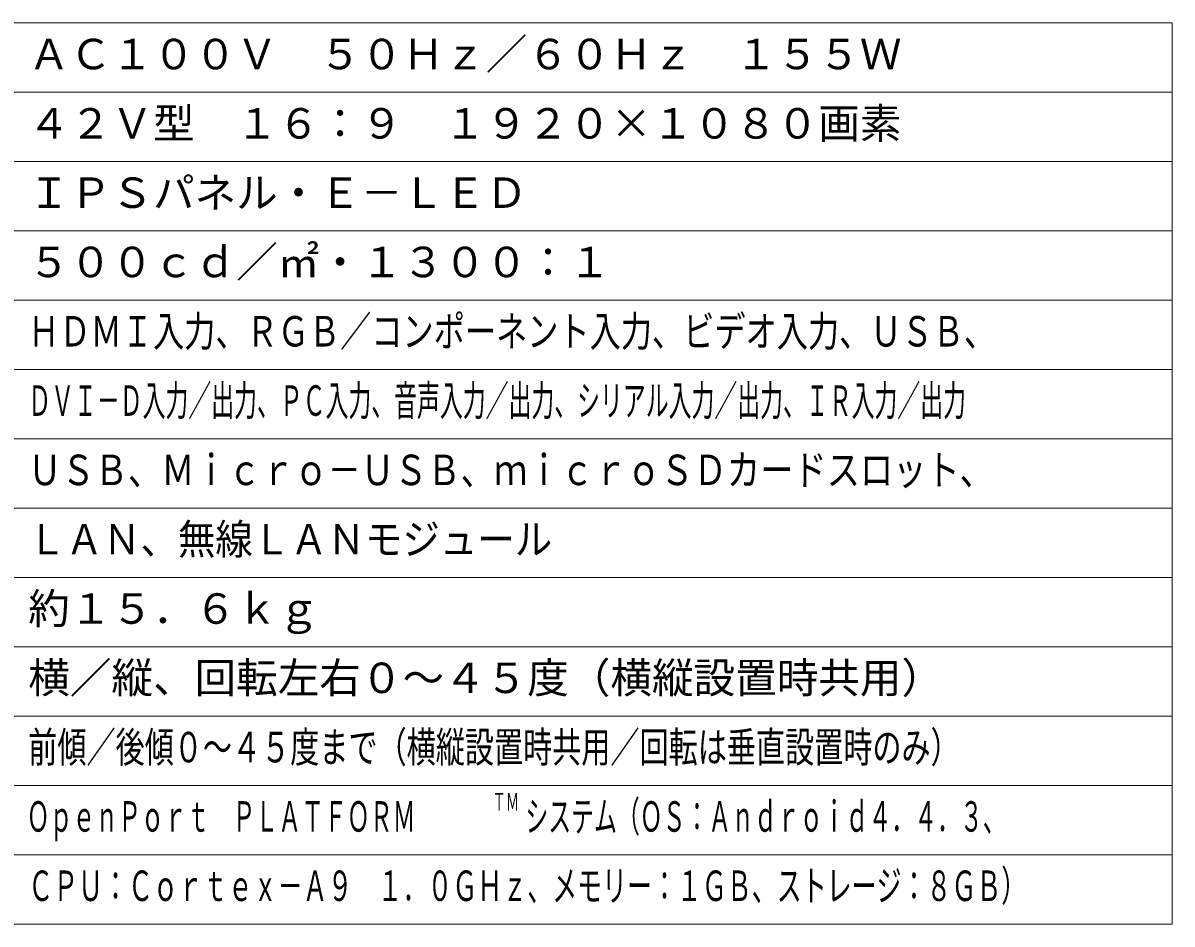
# Model space of a CAD drawing. Units: millimetres, scale not verified. Extents: x -62 to 63, y -57 to 57.
# Drawn here: x -20.4 to 62.5, y -56.5 to 8.5 of the extents above; entities that cross this region are included whole.
import ezdxf
from ezdxf.enums import TextEntityAlignment as Align

# ---------------------------------------------------------------- set-up
doc = ezdxf.new("R2010")
doc.units = ezdxf.units.MM
doc.header["$LTSCALE"] = 0.125
doc.layers.add('0-1_MOJI1', color=7, linetype='Continuous')
doc.layers.add('0-2_WAKU', color=1, linetype='Continuous', lineweight=18)
doc.styles.add('ＭＳ ゴシック', font='')
doc.styles.get('ＭＳ ゴシック').set_extended_font_data('MS Gothic')

msp = doc.modelspace()

# ---------------------------------------------------------------- linework, layer by layer
at = {"layer": '0-2_WAKU', "color": 4}
for p, q in [((-62.4907, 8.4896), (62.5093, 8.4896)), ((62.5093, -56.5104), (62.5093, 8.4896)), ((-62.4907, -56.5104), (62.5093, -56.5104))]:
    msp.add_line(p, q, dxfattribs=at)
at = {"layer": '0-2_WAKU'}
for p, q in [((-62.4907, 3.4896), (62.5093, 3.4896)), ((-62.4907, -1.5104), (62.5093, -1.5104)), ((-62.4907, -6.5104), (62.5093, -6.5104)), ((62.5093, -11.5104), (-62.4907, -11.5104)), ((-62.4907, -16.5104), (62.5093, -16.5104)), ((-62.4907, -21.5104), (62.5093, -21.5104)), ((-62.4907, -26.5104), (62.5093, -26.5104)), ((-62.4907, -31.5104), (62.5093, -31.5104)), ((-62.4907, -36.5104), (62.5093, -36.5104)), ((-62.4907, -41.5104), (62.5093, -41.5104)), ((-62.4907, -46.5104), (62.5093, -46.5104)), ((-62.4907, -51.5104), (62.5093, -51.5104))]:
    msp.add_line(p, q, dxfattribs=at)

# ---------------------------------------------------------------- texts
at = {"layer": '0-1_MOJI1', "style": 'ＭＳ ゴシック'}
for s, p in [('ＡＣ１００Ｖ\u3000５０Ｈｚ／６０Ｈｚ\u3000１５５Ｗ', (-19.9907, 4.4896)), ('４２Ｖ型\u3000１６：９\u3000１９２０×１０８０画素', (-19.9907, -0.5104)), ('ＩＰＳパネル・Ｅ－ＬＥＤ', (-19.9907, -5.5104)), ('５００ｃｄ／㎡・１３００：１', (-19.9907, -10.5104)), ('約１５．６ｋｇ', (-19.9907, -35.5104)), ('横／縦、回転左右０～４５度（横縦設置時共用）', (-19.9907, -40.5104))]:
    msp.add_text(s, height=2.199, dxfattribs=at).set_placement(p, align=Align.BOTTOM_LEFT)
for s, height, width, p in [('ＨＤＭＩ入力、ＲＧＢ／コンポーネント入力、ビデオ入力、ＵＳＢ、', 2.199, 0.75, (-19.9907, -15.5104)), ('ＤＶＩ－Ｄ入力／出力、ＰＣ入力、音声入力／出力、シリアル入力／出力、ＩＲ入力／出力', 2.199, 0.55, (-19.9907, -20.5104)), ('ＵＳＢ、Ｍｉｃｒｏ－ＵＳＢ、ｍｉｃｒｏＳＤカードスロット、', 2.199, 0.8, (-19.9907, -25.5104)), ('ＬＡＮ、無線ＬＡＮモジュール', 2.199, 0.9, (-19.9907, -30.5104)), ('前傾／後傾０～４５度まで（横縦設置時共用／回転は垂直設置時のみ）', 2.199, 0.7, (-19.9907, -45.5104)), ('ＴＭ', 1.283, 0.55, (13.4952, -48.7187)), ('ＯｐｅｎＰｏｒｔ\u3000ＰＬＡＴＦＯＲＭ', 2.199, 0.55, (-20.1007, -50.5104)), ('システム（ＯＳ：Ａｎｄｒｏｉｄ４．４．３、', 2.199, 0.55, (15.8693, -50.5104)), ('ＣＰＵ：Ｃｏｒｔｅｘ－Ａ９\u3000１．０ＧＨｚ、メモリー：１ＧＢ、ストレージ：８ＧＢ）', 2.199, 0.6, (-19.9907, -55.5104))]:
    msp.add_text(s, height=height, dxfattribs=dict(at, width=width)).set_placement(p, align=Align.BOTTOM_LEFT)

doc.saveas('drawing.dxf')
